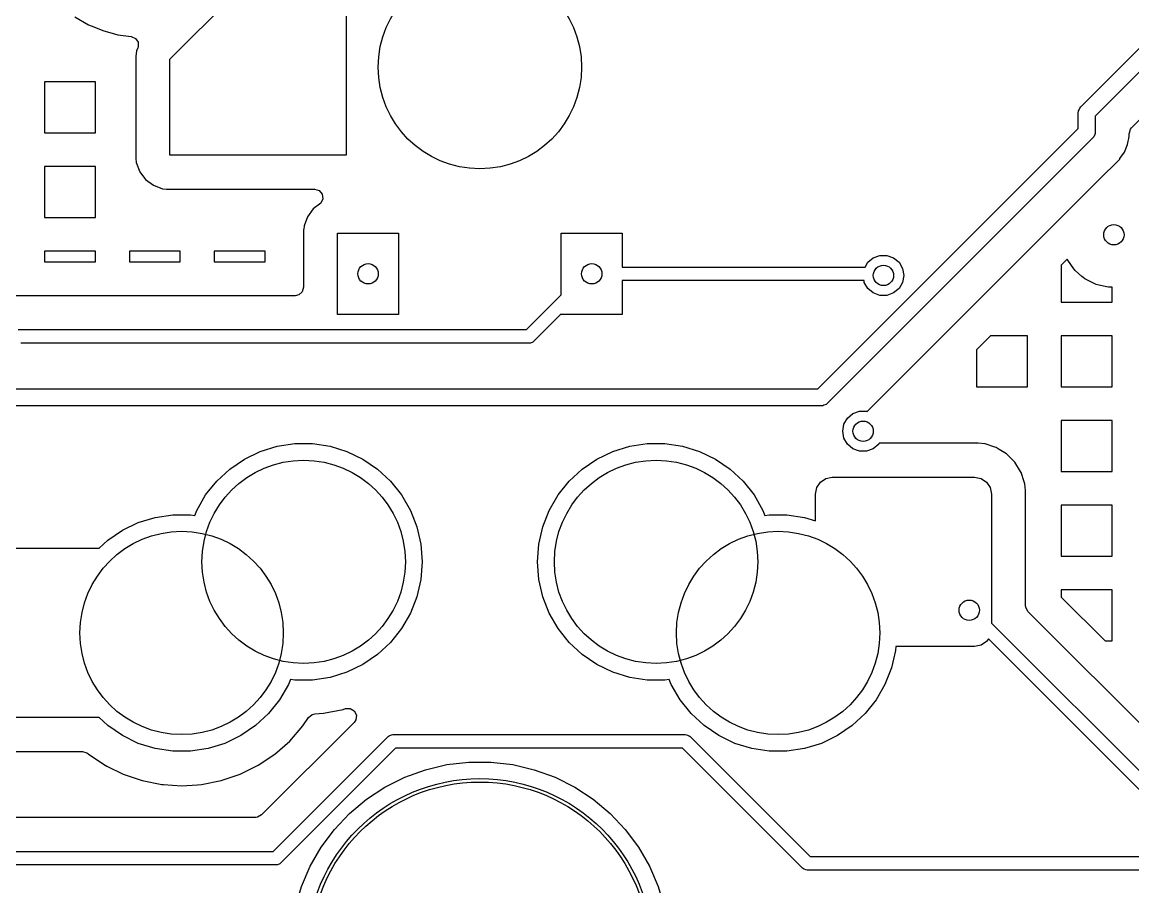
# Model space of a CAD drawing. Extents: x 2.49 to 8.57, y -5.87 to -1.87.
# Drawn here: x 5.092 to 5.737, y -2.889 to -2.387 of the extents above; entities that cross this region are included whole.
import ezdxf

# ---------------------------------------------------------------- set-up
doc = ezdxf.new("R2010")
doc.units = 0
doc.header["$MEASUREMENT"] = 0
doc.layers.add('BLACK', color=7, linetype='CONTINUOUS')

msp = doc.modelspace()

# ---------------------------------------------------------------- linework, layer by layer
at = {"layer": 'BLACK', "linetype": 'CONTINUOUS'}
for p, q in [((5.17736, -2.4085), (5.22394, -2.36192)), ((5.27972, -2.36749), (5.27972, -2.46429)), ((5.12226, -2.38392), (5.13008, -2.38843)), ((5.13008, -2.38843), (5.13008, -2.38843)), ((5.13008, -2.38843), (5.13008, -2.38843)), ((5.13008, -2.38843), (5.13321, -2.38973)), ((5.13321, -2.38973), (5.13843, -2.39189)), ((5.13843, -2.39189), (5.14716, -2.39423)), ((5.14716, -2.39423), (5.15487, -2.39524)), ((5.15487, -2.39524), (5.15739, -2.39636)), ((5.15739, -2.39636), (5.1589, -2.39865)), ((5.1589, -2.39865), (5.15894, -2.4014)), ((5.70652, -2.43613), (5.74385, -2.3988)), ((5.15807, -2.40357), (5.15766, -2.40688)), ((5.15875, -2.40195), (5.15807, -2.40357)), ((5.15894, -2.4014), (5.15875, -2.40195)), ((5.15766, -2.40688), (5.15766, -2.46617)), ((5.17736, -2.46429), (5.17736, -2.4085)), ((5.74937, -2.4072), (5.71492, -2.44164)), ((5.13426, -2.42158), (5.10465, -2.42158)), ((5.10465, -2.42158), (5.10465, -2.45118)), ((5.13426, -2.45118), (5.13426, -2.42158)), ((5.73606, -2.44838), (5.7561, -2.42833)), ((5.70517, -2.43865), (5.70527, -2.43842)), ((5.70527, -2.43842), (5.70549, -2.43789)), ((5.70549, -2.43789), (5.70591, -2.43687)), ((5.70591, -2.43687), (5.70652, -2.43613)), ((5.70591, -2.43687), (5.70591, -2.43687)), ((5.70508, -2.43961), (5.70517, -2.43865)), ((5.70508, -2.44874), (5.70508, -2.43961)), ((5.71492, -2.44164), (5.71492, -2.45078)), ((5.10465, -2.45118), (5.13426, -2.45118)), ((5.55378, -2.60004), (5.70508, -2.44874)), ((5.71492, -2.45078), (5.71483, -2.45174)), ((5.73463, -2.45183), (5.73482, -2.45118)), ((5.73482, -2.45118), (5.7354, -2.44919)), ((5.7354, -2.44919), (5.73606, -2.44838)), ((5.71348, -2.45426), (5.5593, -2.60844)), ((5.71409, -2.45352), (5.71348, -2.45426)), ((5.71466, -2.45215), (5.71409, -2.45352)), ((5.71409, -2.45352), (5.71409, -2.45352)), ((5.71483, -2.45174), (5.71466, -2.45215)), ((5.71483, -2.45174), (5.71483, -2.45174)), ((5.73368, -2.45797), (5.73404, -2.45617)), ((5.73404, -2.45617), (5.73437, -2.45447)), ((5.73437, -2.45447), (5.73463, -2.45321)), ((5.73437, -2.45447), (5.73437, -2.45447)), ((5.73463, -2.45321), (5.73463, -2.45183)), ((5.72927, -2.46627), (5.73182, -2.46245)), ((5.73182, -2.46245), (5.73368, -2.45797)), ((5.73182, -2.46245), (5.73182, -2.46245)), ((5.73182, -2.46245), (5.73182, -2.46245)), ((5.15766, -2.46617), (5.15766, -2.46617)), ((5.15766, -2.46617), (5.15791, -2.46852)), ((5.15791, -2.46852), (5.15989, -2.47383)), ((5.27972, -2.46429), (5.17736, -2.46429)), ((5.71685, -2.47876), (5.72913, -2.46648)), ((5.72913, -2.46648), (5.72922, -2.46634)), ((5.72922, -2.46634), (5.72927, -2.46627)), ((5.13426, -2.47079), (5.10465, -2.47079)), ((5.10465, -2.47079), (5.10465, -2.50039)), ((5.13426, -2.50039), (5.13426, -2.47079)), ((5.15989, -2.47383), (5.15989, -2.47383)), ((5.15989, -2.47383), (5.16329, -2.47836)), ((5.16329, -2.47836), (5.16329, -2.47836)), ((5.16329, -2.47836), (5.16782, -2.48176)), ((5.16782, -2.48176), (5.16782, -2.48176)), ((5.16782, -2.48176), (5.17313, -2.48374)), ((5.66748, -2.52813), (5.71685, -2.47876)), ((5.17313, -2.48374), (5.17313, -2.48374)), ((5.17313, -2.48374), (5.17327, -2.48375)), ((5.17327, -2.48375), (5.17548, -2.48399)), ((5.17548, -2.48399), (5.26141, -2.48399)), ((5.26141, -2.48399), (5.26405, -2.48477)), ((5.26405, -2.48477), (5.26585, -2.48684)), ((5.26625, -2.48957), (5.2651, -2.49207)), ((5.26585, -2.48684), (5.26625, -2.48957)), ((5.26073, -2.49548), (5.25733, -2.50002)), ((5.26434, -2.49278), (5.26073, -2.49548)), ((5.2651, -2.49207), (5.26434, -2.49278)), ((5.10465, -2.50039), (5.13426, -2.50039)), ((5.25733, -2.50002), (5.25535, -2.50533)), ((5.25733, -2.50002), (5.25733, -2.50002)), ((5.25514, -2.50725), (5.2551, -2.50768)), ((5.2551, -2.50768), (5.2551, -2.5265)), ((5.25535, -2.50533), (5.25514, -2.50725)), ((5.2748, -2.5568), (5.2748, -2.50956)), ((5.2748, -2.50956), (5.31024, -2.50956)), ((5.31024, -2.50956), (5.31024, -2.5568)), ((5.40472, -2.54533), (5.40472, -2.50956)), ((5.40472, -2.50956), (5.44016, -2.50956)), ((5.44016, -2.50956), (5.44016, -2.52925)), ((5.13426, -2.52), (5.10465, -2.52)), ((5.10465, -2.52), (5.10465, -2.52628)), ((5.13426, -2.52628), (5.13426, -2.52)), ((5.18347, -2.52), (5.15386, -2.52)), ((5.15386, -2.52), (5.15386, -2.52628)), ((5.18347, -2.52628), (5.18347, -2.52)), ((5.23268, -2.52), (5.20308, -2.52)), ((5.20308, -2.52), (5.20308, -2.52628)), ((5.23268, -2.52628), (5.23268, -2.52)), ((5.10465, -2.52628), (5.13426, -2.52628)), ((5.15386, -2.52628), (5.18347, -2.52628)), ((5.20308, -2.52628), (5.23268, -2.52628)), ((5.2551, -2.5265), (5.2551, -2.541)), ((5.58126, -2.52925), (5.58284, -2.5265)), ((5.58284, -2.5265), (5.58598, -2.52387)), ((5.58598, -2.52387), (5.58984, -2.52246)), ((5.58984, -2.52246), (5.59394, -2.52246)), ((5.59394, -2.52246), (5.5978, -2.52387)), ((5.5978, -2.52387), (5.60094, -2.5265)), ((5.60094, -2.5265), (5.60299, -2.53005)), ((5.61826, -2.57735), (5.66748, -2.52813)), ((5.69863, -2.5247), (5.6952, -2.52813)), ((5.6952, -2.52813), (5.6952, -2.54961)), ((5.69891, -2.52522), (5.69863, -2.5247)), ((5.70244, -2.53034), (5.69891, -2.52522)), ((5.44016, -2.52925), (5.58126, -2.52925)), ((5.60299, -2.53005), (5.6037, -2.53409)), ((5.6037, -2.53409), (5.60299, -2.53813)), ((5.70322, -2.53122), (5.70244, -2.53034)), ((5.70708, -2.53465), (5.70322, -2.53122)), ((5.70787, -2.53534), (5.70708, -2.53465)), ((5.2551, -2.541), (5.25432, -2.54364)), ((5.58061, -2.53712), (5.44016, -2.53712)), ((5.44016, -2.53712), (5.44016, -2.5568)), ((5.58079, -2.53813), (5.58061, -2.53712)), ((5.58284, -2.54169), (5.58079, -2.53813)), ((5.60299, -2.53813), (5.60094, -2.54169)), ((5.70884, -2.53601), (5.70787, -2.53534)), ((5.71434, -2.5389), (5.70884, -2.53601)), ((5.71544, -2.53932), (5.71434, -2.5389)), ((5.72147, -2.5408), (5.71544, -2.53932)), ((5.72264, -2.54094), (5.72147, -2.5408)), ((5.72481, -2.54094), (5.72264, -2.54094)), ((5.72481, -2.54961), (5.72481, -2.54094)), ((5.09241, -2.54589), (5.08618, -2.54589)), ((5.09271, -2.54589), (5.09241, -2.54589)), ((5.25022, -2.54589), (5.09271, -2.54589)), ((5.09271, -2.54589), (5.09271, -2.54589)), ((5.25224, -2.54544), (5.25022, -2.54589)), ((5.25432, -2.54364), (5.25224, -2.54544)), ((5.38447, -2.56559), (5.40472, -2.54533)), ((5.58598, -2.54432), (5.58284, -2.54169)), ((5.58984, -2.54573), (5.58598, -2.54432)), ((5.59394, -2.54573), (5.58984, -2.54573)), ((5.5978, -2.54432), (5.59394, -2.54573)), ((5.60094, -2.54169), (5.5978, -2.54432)), ((5.6952, -2.54961), (5.72481, -2.54961)), ((5.31024, -2.5568), (5.2748, -2.5568)), ((5.40472, -2.55647), (5.38888, -2.57231)), ((5.40472, -2.5568), (5.40472, -2.55647)), ((5.44016, -2.5568), (5.40472, -2.5568)), ((5.0893, -2.56559), (5.38447, -2.56559)), ((5.3861, -2.57346), (5.09093, -2.57346)), ((5.38687, -2.57339), (5.3861, -2.57346)), ((5.38828, -2.5728), (5.38687, -2.57339)), ((5.38888, -2.57231), (5.38828, -2.5728)), ((5.65412, -2.56921), (5.64599, -2.57735)), ((5.6756, -2.56921), (5.65412, -2.56921)), ((5.6756, -2.59882), (5.6756, -2.56921)), ((5.72481, -2.56921), (5.6952, -2.56921)), ((5.6952, -2.56921), (5.6952, -2.59882)), ((5.72481, -2.59882), (5.72481, -2.56921)), ((5.58247, -2.61314), (5.61826, -2.57735)), ((5.64599, -2.57735), (5.64599, -2.59882)), ((5.64599, -2.59882), (5.6756, -2.59882)), ((5.6952, -2.59882), (5.72481, -2.59882)), ((5.07753, -2.60004), (5.55378, -2.60004)), ((5.55582, -2.60988), (5.07956, -2.60988)), ((5.55678, -2.60979), (5.55582, -2.60988)), ((5.5573, -2.60957), (5.55678, -2.60979)), ((5.55678, -2.60979), (5.55678, -2.60979)), ((5.55856, -2.60905), (5.5573, -2.60957)), ((5.5593, -2.60844), (5.55856, -2.60905)), ((5.55856, -2.60905), (5.55856, -2.60905)), ((5.56898, -2.62061), (5.57103, -2.61705)), ((5.57103, -2.61705), (5.57417, -2.61442)), ((5.57417, -2.61442), (5.57803, -2.61301)), ((5.57803, -2.61301), (5.58213, -2.61301)), ((5.58213, -2.61301), (5.58247, -2.61314)), ((5.72481, -2.61843), (5.6952, -2.61843)), ((5.6952, -2.61843), (5.6952, -2.64803)), ((5.72481, -2.64803), (5.72481, -2.61843)), ((5.56827, -2.62465), (5.56898, -2.62061)), ((5.56898, -2.62868), (5.56827, -2.62465)), ((5.23979, -2.63334), (5.24997, -2.6318)), ((5.24997, -2.6318), (5.26027, -2.6318)), ((5.26027, -2.6318), (5.27045, -2.63334)), ((5.44451, -2.63334), (5.45469, -2.6318)), ((5.45469, -2.6318), (5.46499, -2.6318)), ((5.46499, -2.6318), (5.47517, -2.63334)), ((5.57103, -2.63224), (5.56898, -2.62868)), ((5.5895, -2.63159), (5.58913, -2.63224)), ((5.64685, -2.63159), (5.5895, -2.63159)), ((5.6509, -2.632), (5.64685, -2.63159)), ((5.22067, -2.64084), (5.22995, -2.63637)), ((5.22995, -2.63637), (5.23979, -2.63334)), ((5.27045, -2.63334), (5.28029, -2.63637)), ((5.28029, -2.63637), (5.28957, -2.64084)), ((5.42539, -2.64084), (5.43467, -2.63637)), ((5.43467, -2.63637), (5.44451, -2.63334)), ((5.47517, -2.63334), (5.48501, -2.63637)), ((5.48501, -2.63637), (5.49429, -2.64084)), ((5.57417, -2.63487), (5.57103, -2.63224)), ((5.57803, -2.63628), (5.57417, -2.63487)), ((5.58213, -2.63628), (5.57803, -2.63628)), ((5.58598, -2.63487), (5.58213, -2.63628)), ((5.58913, -2.63224), (5.58598, -2.63487)), ((5.65667, -2.63391), (5.6509, -2.632)), ((5.6509, -2.632), (5.6509, -2.632)), ((5.65745, -2.63417), (5.65667, -2.63391)), ((5.6591, -2.63519), (5.65745, -2.63417)), ((5.65745, -2.63417), (5.65745, -2.63417)), ((5.66333, -2.6378), (5.6591, -2.63519)), ((5.66822, -2.64268), (5.66333, -2.6378)), ((5.21216, -2.64664), (5.22067, -2.64084)), ((5.28957, -2.64084), (5.29808, -2.64664)), ((5.41689, -2.64664), (5.42539, -2.64084)), ((5.49429, -2.64084), (5.5028, -2.64664)), ((5.67152, -2.64803), (5.66822, -2.64268)), ((5.20461, -2.65364), (5.21216, -2.64664)), ((5.29808, -2.64664), (5.30562, -2.65364)), ((5.40934, -2.65364), (5.41689, -2.64664)), ((5.5028, -2.64664), (5.51035, -2.65364)), ((5.55844, -2.65204), (5.5622, -2.65129)), ((5.5622, -2.65129), (5.64488, -2.65129)), ((5.64488, -2.65129), (5.64865, -2.65204)), ((5.67184, -2.64856), (5.67152, -2.64803)), ((5.67365, -2.65401), (5.67184, -2.64856)), ((5.6952, -2.64803), (5.72481, -2.64803)), ((5.19819, -2.66169), (5.20461, -2.65364)), ((5.30562, -2.65364), (5.31204, -2.66169)), ((5.40292, -2.66169), (5.40934, -2.65364)), ((5.51035, -2.65364), (5.51677, -2.66169)), ((5.55236, -2.66114), (5.55311, -2.65737)), ((5.55311, -2.65737), (5.55525, -2.65418)), ((5.55525, -2.65418), (5.55844, -2.65204)), ((5.64865, -2.65204), (5.65184, -2.65418)), ((5.65184, -2.65418), (5.65398, -2.65737)), ((5.65398, -2.65737), (5.65472, -2.66114)), ((5.67402, -2.65512), (5.67365, -2.65401)), ((5.67443, -2.65917), (5.67402, -2.65512)), ((5.67402, -2.65512), (5.67402, -2.65512)), ((5.19304, -2.67061), (5.19819, -2.66169)), ((5.31204, -2.66169), (5.31719, -2.67061)), ((5.39777, -2.67061), (5.40292, -2.66169)), ((5.51677, -2.66169), (5.52192, -2.67061)), ((5.55236, -2.67662), (5.55236, -2.66114)), ((5.65472, -2.66114), (5.65472, -2.73608)), ((5.67443, -2.69724), (5.67443, -2.65917)), ((5.67443, -2.65917), (5.67443, -2.65917)), ((5.1919, -2.67352), (5.19304, -2.67061)), ((5.31719, -2.67061), (5.32095, -2.6802)), ((5.39401, -2.6802), (5.39777, -2.67061)), ((5.52192, -2.67061), (5.52306, -2.67352)), ((5.72481, -2.66764), (5.6952, -2.66764)), ((5.6952, -2.66764), (5.6952, -2.69724)), ((5.72481, -2.69724), (5.72481, -2.66764)), ((5.15908, -2.67771), (5.16892, -2.67467)), ((5.16892, -2.67467), (5.1791, -2.67314)), ((5.1791, -2.67314), (5.1894, -2.67314)), ((5.1894, -2.67314), (5.1919, -2.67352)), ((5.52306, -2.67352), (5.52556, -2.67314)), ((5.52556, -2.67314), (5.53586, -2.67314)), ((5.53586, -2.67314), (5.54604, -2.67467)), ((5.54604, -2.67467), (5.55236, -2.67662)), ((5.1413, -2.68798), (5.1498, -2.68218)), ((5.1498, -2.68218), (5.15908, -2.67771)), ((5.32095, -2.6802), (5.32325, -2.69024)), ((5.39171, -2.69024), (5.39401, -2.6802)), ((5.13628, -2.69263), (5.1413, -2.68798)), ((4.99921, -2.69263), (5.13628, -2.69263)), ((5.32325, -2.69024), (5.32402, -2.70051)), ((5.39094, -2.70051), (5.39171, -2.69024)), ((5.32402, -2.70051), (5.32325, -2.71077)), ((5.39171, -2.71077), (5.39094, -2.70051)), ((5.67443, -2.72096), (5.67443, -2.69724)), ((5.6952, -2.69724), (5.72481, -2.69724)), ((5.32325, -2.71077), (5.32095, -2.72081)), ((5.39401, -2.72081), (5.39171, -2.71077)), ((5.32095, -2.72081), (5.31719, -2.7304)), ((5.39777, -2.7304), (5.39401, -2.72081)), ((5.67443, -2.7259), (5.67443, -2.72096)), ((5.72481, -2.71685), (5.6952, -2.71685)), ((5.6952, -2.71685), (5.6952, -2.72096)), ((5.6952, -2.72096), (5.7207, -2.74646)), ((5.72481, -2.74477), (5.72481, -2.71685)), ((5.67454, -2.72693), (5.67443, -2.7259)), ((5.67586, -2.72935), (5.67454, -2.72693)), ((5.31719, -2.7304), (5.31204, -2.73932)), ((5.40292, -2.73932), (5.39777, -2.7304)), ((5.76656, -2.82005), (5.67586, -2.72935)), ((5.31204, -2.73932), (5.30562, -2.74737)), ((5.40934, -2.74737), (5.40292, -2.73932)), ((5.65472, -2.73608), (5.75983, -2.84118)), ((5.30562, -2.74737), (5.29808, -2.75437)), ((5.41689, -2.75437), (5.40934, -2.74737)), ((5.65184, -2.74684), (5.64865, -2.74897)), ((5.65284, -2.74534), (5.65184, -2.74684)), ((5.75541, -2.8479), (5.65284, -2.74534)), ((5.7207, -2.74646), (5.72481, -2.74646)), ((5.72481, -2.74646), (5.72481, -2.74477)), ((5.29808, -2.75437), (5.28957, -2.76017)), ((5.42539, -2.76017), (5.41689, -2.75437)), ((5.59884, -2.75211), (5.59655, -2.76215)), ((5.59902, -2.74972), (5.59884, -2.75211)), ((5.64488, -2.74972), (5.59902, -2.74972)), ((5.64865, -2.74897), (5.64488, -2.74972)), ((5.28957, -2.76017), (5.28029, -2.76464)), ((5.43467, -2.76464), (5.42539, -2.76017)), ((5.28029, -2.76464), (5.27045, -2.76768)), ((5.44451, -2.76768), (5.43467, -2.76464)), ((5.59655, -2.76215), (5.59278, -2.77174)), ((5.24633, -2.77174), (5.24118, -2.78066)), ((5.24747, -2.76883), (5.24633, -2.77174)), ((5.24997, -2.76921), (5.24747, -2.76883)), ((5.26027, -2.76921), (5.24997, -2.76921)), ((5.27045, -2.76768), (5.26027, -2.76921)), ((5.45469, -2.76921), (5.44451, -2.76768)), ((5.46499, -2.76921), (5.45469, -2.76921)), ((5.46749, -2.76883), (5.46499, -2.76921)), ((5.46863, -2.77174), (5.46749, -2.76883)), ((5.47378, -2.78066), (5.46863, -2.77174)), ((5.59278, -2.77174), (5.58763, -2.78066)), ((5.24118, -2.78066), (5.23476, -2.78871)), ((5.26671, -2.78854), (5.2781, -2.78627)), ((5.2781, -2.78627), (5.2794, -2.78583)), ((5.2794, -2.78583), (5.28215, -2.78572)), ((5.28215, -2.78572), (5.28452, -2.78711)), ((5.4802, -2.78871), (5.47378, -2.78066)), ((5.58763, -2.78066), (5.58121, -2.78871)), ((5.13628, -2.79106), (4.99921, -2.79106)), ((5.1413, -2.79571), (5.13628, -2.79106)), ((5.23476, -2.78871), (5.22721, -2.79571)), ((5.2547, -2.7959), (5.25795, -2.79103)), ((5.25795, -2.79103), (5.26006, -2.78926)), ((5.26006, -2.78926), (5.26169, -2.78887)), ((5.26169, -2.78887), (5.26671, -2.78854)), ((5.28549, -2.79229), (5.28442, -2.79391)), ((5.28452, -2.78711), (5.28577, -2.78956)), ((5.28577, -2.78956), (5.28549, -2.79229)), ((5.48775, -2.79571), (5.4802, -2.78871)), ((5.58121, -2.78871), (5.57367, -2.79571)), ((5.1498, -2.80151), (5.1413, -2.79571)), ((5.22721, -2.79571), (5.2187, -2.80151)), ((5.28442, -2.79391), (5.23072, -2.8476)), ((5.24704, -2.80463), (5.2547, -2.7959)), ((5.49626, -2.80151), (5.48775, -2.79571)), ((5.57367, -2.79571), (5.56516, -2.80151)), ((5.15908, -2.80598), (5.1498, -2.80151)), ((5.16892, -2.80901), (5.15908, -2.80598)), ((5.20942, -2.80598), (5.19958, -2.80901)), ((5.2187, -2.80151), (5.20942, -2.80598)), ((5.23746, -2.86874), (5.30414, -2.80205)), ((5.23831, -2.81229), (5.24704, -2.80463)), ((5.30414, -2.80205), (5.30474, -2.80156)), ((5.30474, -2.80156), (5.30616, -2.80098)), ((5.30616, -2.80098), (5.30693, -2.8009)), ((5.30693, -2.8009), (5.47681, -2.8009)), ((5.47681, -2.8009), (5.47757, -2.80098)), ((5.47757, -2.80098), (5.47899, -2.80156)), ((5.47899, -2.80156), (5.47959, -2.80205)), ((5.47959, -2.80205), (5.5493, -2.87177)), ((5.50554, -2.80598), (5.49626, -2.80151)), ((5.51538, -2.80901), (5.50554, -2.80598)), ((5.55588, -2.80598), (5.54604, -2.80901)), ((5.56516, -2.80151), (5.55588, -2.80598)), ((4.99724, -2.81076), (5.12662, -2.81076)), ((5.12662, -2.81076), (5.12926, -2.81154)), ((5.12926, -2.81154), (5.12984, -2.81197)), ((5.12984, -2.81197), (5.1302, -2.81229)), ((5.1302, -2.81229), (5.1302, -2.81229)), ((5.1302, -2.81229), (5.13986, -2.81874)), ((5.1791, -2.81055), (5.16892, -2.80901)), ((5.1894, -2.81055), (5.1791, -2.81055)), ((5.19958, -2.80901), (5.1894, -2.81055)), ((5.22865, -2.81874), (5.23831, -2.81229)), ((5.30856, -2.80877), (5.24187, -2.87546)), ((5.47518, -2.80877), (5.30856, -2.80877)), ((5.54489, -2.87849), (5.47518, -2.80877)), ((5.52556, -2.81055), (5.51538, -2.80901)), ((5.53586, -2.81055), (5.52556, -2.81055)), ((5.54604, -2.80901), (5.53586, -2.81055)), ((5.13986, -2.81874), (5.13986, -2.81874)), ((5.13986, -2.81874), (5.14085, -2.81923)), ((5.21823, -2.82388), (5.22865, -2.81874)), ((5.32586, -2.82128), (5.33834, -2.81832)), ((5.33834, -2.81832), (5.35107, -2.81683)), ((5.35107, -2.81683), (5.36389, -2.81683)), ((5.36389, -2.81683), (5.37662, -2.81832)), ((5.37662, -2.81832), (5.3891, -2.82128)), ((5.14085, -2.81923), (5.15027, -2.82388)), ((5.15027, -2.82388), (5.16127, -2.82761)), ((5.20723, -2.82761), (5.21823, -2.82388)), ((5.31382, -2.82566), (5.32586, -2.82128)), ((5.3891, -2.82128), (5.40114, -2.82566)), ((5.16127, -2.82761), (5.17266, -2.82988)), ((5.17266, -2.82988), (5.17378, -2.82995)), ((5.17378, -2.82995), (5.18425, -2.83064)), ((5.18425, -2.83064), (5.19353, -2.83003)), ((5.18425, -2.83064), (5.18425, -2.83064)), ((5.18425, -2.83064), (5.18425, -2.83064)), ((5.19353, -2.83003), (5.19584, -2.82988)), ((5.19584, -2.82988), (5.20723, -2.82761)), ((5.29165, -2.83846), (5.30236, -2.83142)), ((5.30236, -2.83142), (5.31382, -2.82566)), ((5.40114, -2.82566), (5.4126, -2.83142)), ((5.4126, -2.83142), (5.42331, -2.83846)), ((5.28183, -2.8467), (5.29165, -2.83846)), ((5.42331, -2.83846), (5.43313, -2.8467)), ((5.22727, -2.84903), (4.96913, -2.84903)), ((5.22831, -2.84892), (5.22727, -2.84903)), ((5.23072, -2.8476), (5.22831, -2.84892)), ((5.27303, -2.85603), (5.28183, -2.8467)), ((5.43313, -2.8467), (5.44193, -2.85603)), ((5.26538, -2.86631), (5.27303, -2.85603)), ((5.44193, -2.85603), (5.44958, -2.86631)), ((4.97224, -2.86874), (5.23746, -2.86874)), ((5.25897, -2.87741), (5.26538, -2.86631)), ((5.44958, -2.86631), (5.45599, -2.87741)), ((5.23909, -2.87661), (4.97387, -2.87661)), ((5.23985, -2.87654), (5.23909, -2.87661)), ((5.24127, -2.87595), (5.23985, -2.87654)), ((5.24187, -2.87546), (5.24127, -2.87595)), ((5.5493, -2.87177), (5.74543, -2.87177)), ((5.25389, -2.88918), (5.25897, -2.87741)), ((5.45599, -2.87741), (5.46107, -2.88918)), ((5.54549, -2.87898), (5.54489, -2.87849)), ((5.5459, -2.87915), (5.54549, -2.87898)), ((5.5469, -2.87956), (5.5459, -2.87915)), ((5.54767, -2.87964), (5.5469, -2.87956)), ((5.74386, -2.87964), (5.54767, -2.87964)), ((5.25022, -2.90146), (5.25389, -2.88918)), ((5.46107, -2.88918), (5.46475, -2.90146))]:
    msp.add_line(p, q, dxfattribs=at)
at = {"layer": 'BLACK'}
for centre, radius in [((5.35748, -2.4131), 0.05906), ((5.72575, -2.51047), 0.00591), ((5.29252, -2.53318), 0.00591), ((5.42244, -2.53318), 0.00591), ((5.59189, -2.53409), 0.00591), ((5.58008, -2.62465), 0.00591), ((5.25512, -2.70051), 0.05906), ((5.45984, -2.70051), 0.05906), ((5.18425, -2.74184), 0.05906), ((5.53071, -2.74184), 0.05906), ((5.64173, -2.72866), 0.00591), ((5.35748, -2.92688), 0.10039), ((5.35748, -2.92688), 0.09843)]:
    msp.add_circle(centre, radius, dxfattribs=at)

doc.saveas('drawing.dxf')
